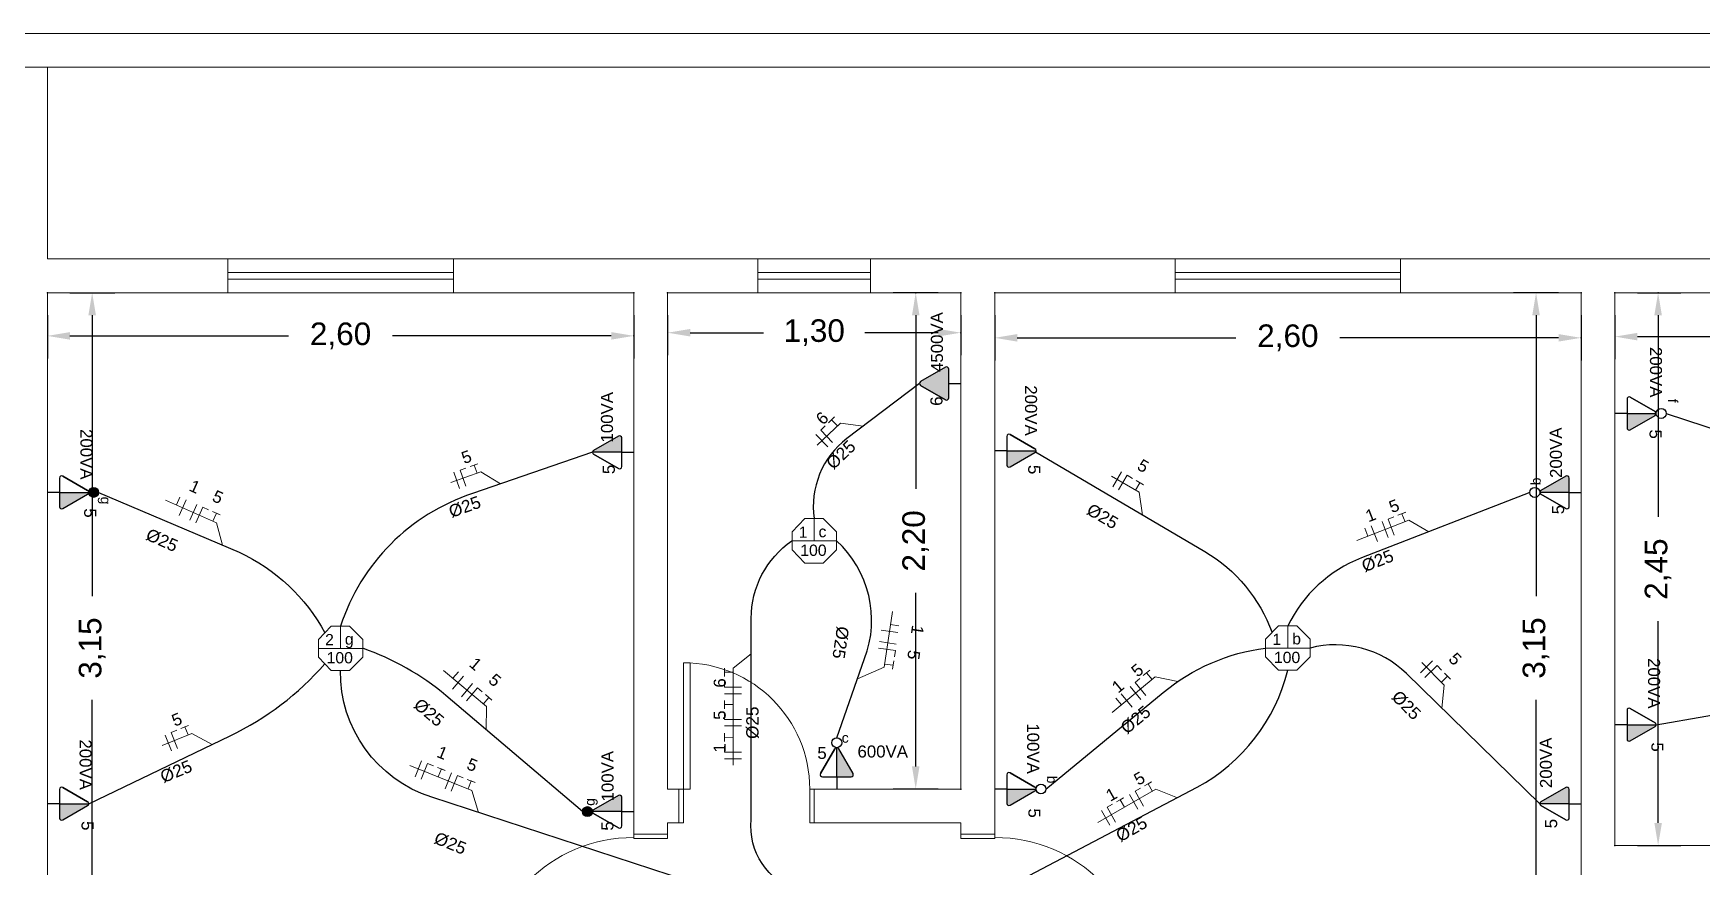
# Model space of a CAD drawing. Header units: millimetres. Extents: x 53 to 176, y -29 to 32.
# Drawn here: x 60.41 to 67.81, y 15.13 to 18.82 of the extents above; entities that cross this region are included whole.
import ezdxf

# ---------------------------------------------------------------- set-up
doc = ezdxf.new("R2010")
doc.units = ezdxf.units.MM
doc.layers.get('0').update_dxf_attribs({"lineweight": 30})
for name, color, linetype in [('1 - Circuitos', 7, 'Continuous'), ('12 - Divisão dos circuitos', 7, 'Continuous'), ('5 - Identificadores', 7, 'Continuous'), ('7 - Eletroduto', 6, 'Continuous'), ('Pontos de iluminação', 5, 'Continuous'), ('Pontos de Tomadas', 240, 'Continuous')]:
    doc.layers.add(name, color=color, linetype=linetype)
for name, color, linetype, lineweight in [('19 - Diametros', 10, 'Continuous', 18), ('2 - Cotas', 242, 'Continuous', 9), ('4 - Edificação', 8, 'Continuous', 20), ('Portas', 251, 'Continuous', 9)]:
    doc.layers.add(name, color=color, linetype=linetype, lineweight=lineweight)
doc.styles.add('Arial0', font='arial.ttf', dxfattribs={"height": 3.14658})
doc.styles.add('SEACAD_Arial', font='arial.ttf')
doc.styles.get("Standard").update_dxf_attribs({"font": 'arial.ttf'})
doc.dimstyles.new('ISO-25', dxfattribs={"dimtxt": 0.1, "dimasz": 0.1, "dimexe": 0.1, "dimexo": 0.1, "dimgap": 0.1, "dimtad": 0, "dimzin": 1, "dimtxsty": 'Standard', "dimcen": 0.1, "dimadec": 0, "dimazin": 0, "dimtfac": 1, "dimtmove": 0, "dimatfit": 3, "dimfxl": 1, "dimarcsym": 0})
pattern_1 = [(0, (0, 0), (0, 6.985), [5.08, -1.905]), (90, (0, 0), (-6.985, 4e-16), [5.08, -1.905])]

# ---------------------------------------------------------------- blocks, each defined once
blk = doc.blocks.new('*D39')
at = {"layer": '12 - Divisão dos circuitos', "color": 0, "transparency": 16777216}
for p in [(60.4708, 17.6744), (63.0708, 17.6744), (63.0708, 17.4833)]:
    blk.add_point(p, dxfattribs=at)
at = {"layer": '2 - Cotas', "color": 0, "lineweight": -2, "transparency": 16777216}
for p, q in [((60.4708, 17.5744), (60.4708, 17.3833)), ((63.0708, 17.5744), (63.0708, 17.3833)), ((60.5708, 17.4833), (61.5403, 17.4833)), ((62.9708, 17.4833), (62.0014, 17.4833))]:
    blk.add_line(p, q, dxfattribs=at)
at = {"layer": '2 - Cotas', "color": 0, "transparency": 16777216}
for points in [[(60.5708, 17.5), (60.5708, 17.4666), (60.4708, 17.4833)], [(62.9708, 17.5), (62.9708, 17.4666), (63.0708, 17.4833)]]:
    blk.add_solid(points, dxfattribs=at)
at = {"layer": '2 - Cotas', "color": 0, "transparency": 16777216, "insert": (61.7708, 17.4833), "char_height": 0.1, "attachment_point": 5}
blk.add_mtext('2,60', dxfattribs=at)
blk = doc.blocks.new('*D40')
at = {"layer": '12 - Divisão dos circuitos', "color": 0, "transparency": 16777216}
for p in [(63.2208, 17.6744), (64.5208, 17.6744), (64.5208, 17.4974)]:
    blk.add_point(p, dxfattribs=at)
at = {"layer": '2 - Cotas', "color": 0, "lineweight": -2, "transparency": 16777216}
for p, q in [((63.2208, 17.5744), (63.2208, 17.3974)), ((64.5208, 17.5744), (64.5208, 17.3974)), ((63.3208, 17.4974), (63.6458, 17.4974)), ((64.4208, 17.4974), (64.0958, 17.4974))]:
    blk.add_line(p, q, dxfattribs=at)
at = {"layer": '2 - Cotas', "color": 0, "transparency": 16777216}
for points in [[(63.3208, 17.514), (63.3208, 17.4807), (63.2208, 17.4974)], [(64.4208, 17.514), (64.4208, 17.4807), (64.5208, 17.4974)]]:
    blk.add_solid(points, dxfattribs=at)
at = {"layer": '2 - Cotas', "color": 0, "transparency": 16777216, "insert": (63.8708, 17.4974), "char_height": 0.1, "attachment_point": 5}
blk.add_mtext('1,30', dxfattribs=at)
blk = doc.blocks.new('*D41')
at = {"layer": '12 - Divisão dos circuitos', "color": 0, "transparency": 16777216}
for p in [(64.6708, 17.6744), (67.2708, 17.6744), (67.2708, 17.4747)]:
    blk.add_point(p, dxfattribs=at)
at = {"layer": '2 - Cotas', "color": 0, "lineweight": -2, "transparency": 16777216}
for p, q in [((64.6708, 17.5744), (64.6708, 17.3747)), ((67.2708, 17.5744), (67.2708, 17.3747)), ((64.7708, 17.4747), (65.7403, 17.4747)), ((67.1708, 17.4747), (66.2014, 17.4747))]:
    blk.add_line(p, q, dxfattribs=at)
at = {"layer": '2 - Cotas', "color": 0, "transparency": 16777216}
for points in [[(64.7708, 17.4913), (64.7708, 17.458), (64.6708, 17.4747)], [(67.1708, 17.4913), (67.1708, 17.458), (67.2708, 17.4747)]]:
    blk.add_solid(points, dxfattribs=at)
at = {"layer": '2 - Cotas', "color": 0, "transparency": 16777216, "insert": (65.9708, 17.4747), "char_height": 0.1, "attachment_point": 5}
blk.add_mtext('2,60', dxfattribs=at)
blk = doc.blocks.new('*D42')
at = {"layer": '12 - Divisão dos circuitos', "color": 0, "transparency": 16777216}
for p in [(67.4208, 17.6744), (70.3208, 17.6744), (70.3208, 17.48)]:
    blk.add_point(p, dxfattribs=at)
at = {"layer": '2 - Cotas', "color": 0, "lineweight": -2, "transparency": 16777216}
for p, q in [((67.4208, 17.5744), (67.4208, 17.38)), ((70.3208, 17.5744), (70.3208, 17.38)), ((67.5208, 17.48), (68.6403, 17.48)), ((70.2208, 17.48), (69.1014, 17.48))]:
    blk.add_line(p, q, dxfattribs=at)
at = {"layer": '2 - Cotas', "color": 0, "transparency": 16777216}
for points in [[(67.5208, 17.4966), (67.5208, 17.4633), (67.4208, 17.48)], [(70.2208, 17.4966), (70.2208, 17.4633), (70.3208, 17.48)]]:
    blk.add_solid(points, dxfattribs=at)
at = {"layer": '2 - Cotas', "color": 0, "transparency": 16777216, "insert": (68.8708, 17.48), "char_height": 0.1, "attachment_point": 5}
blk.add_mtext('2,90', dxfattribs=at)
blk = doc.blocks.new('*D47')
at = {"layer": '12 - Divisão dos circuitos', "color": 0, "transparency": 16777216}
for p in [(60.4708, 17.6744), (60.4708, 14.5244), (60.6695, 14.5244)]:
    blk.add_point(p, dxfattribs=at)
at = {"layer": '2 - Cotas', "color": 0, "lineweight": -2, "transparency": 16777216}
for p, q in [((60.5708, 17.6744), (60.7695, 17.6744)), ((60.6695, 17.5744), (60.6695, 16.3296)), ((60.6695, 14.6244), (60.6695, 15.8692)), ((60.5708, 14.5244), (60.7695, 14.5244))]:
    blk.add_line(p, q, dxfattribs=at)
at = {"layer": '2 - Cotas', "color": 0, "transparency": 16777216}
for points in [[(60.6528, 17.5744), (60.6862, 17.5744), (60.6695, 17.6744)], [(60.6528, 14.6244), (60.6862, 14.6244), (60.6695, 14.5244)]]:
    blk.add_solid(points, dxfattribs=at)
at = {"layer": '2 - Cotas', "color": 0, "transparency": 16777216, "insert": (60.6695, 16.0994), "char_height": 0.1, "attachment_point": 5, "rotation": 90}
blk.add_mtext('3,15', dxfattribs=at)
blk = doc.blocks.new('*D48')
at = {"layer": '12 - Divisão dos circuitos', "color": 0, "transparency": 16777216}
for p in [(64.3208, 17.6744), (64.5208, 17.6744), (64.5208, 15.4744)]:
    blk.add_point(p, dxfattribs=at)
at = {"layer": '2 - Cotas', "color": 0, "lineweight": -2, "transparency": 16777216}
for p, q in [((64.4208, 17.6744), (64.2208, 17.6744)), ((64.3208, 17.5744), (64.3208, 16.8049)), ((64.3208, 15.5744), (64.3208, 16.3438)), ((64.4208, 15.4744), (64.2208, 15.4744))]:
    blk.add_line(p, q, dxfattribs=at)
at = {"layer": '2 - Cotas', "color": 0, "transparency": 16777216}
for points in [[(64.3042, 17.5744), (64.3375, 17.5744), (64.3208, 17.6744)], [(64.3042, 15.5744), (64.3375, 15.5744), (64.3208, 15.4744)]]:
    blk.add_solid(points, dxfattribs=at)
at = {"layer": '2 - Cotas', "color": 0, "transparency": 16777216, "insert": (64.3208, 16.5744), "char_height": 0.1, "attachment_point": 5, "rotation": 90}
blk.add_mtext('2,20', dxfattribs=at)
blk = doc.blocks.new('*D49')
at = {"layer": '12 - Divisão dos circuitos', "color": 0, "transparency": 16777216}
for p in [(67.2708, 17.6744), (67.0711, 14.5244), (67.2708, 14.5244)]:
    blk.add_point(p, dxfattribs=at)
at = {"layer": '2 - Cotas', "color": 0, "lineweight": -2, "transparency": 16777216}
for p, q in [((67.1708, 17.6744), (66.9711, 17.6744)), ((67.0711, 17.5744), (67.0711, 16.3296)), ((67.0711, 14.6244), (67.0711, 15.8692)), ((67.1708, 14.5244), (66.9711, 14.5244))]:
    blk.add_line(p, q, dxfattribs=at)
at = {"layer": '2 - Cotas', "color": 0, "transparency": 16777216}
for points in [[(67.0544, 17.5744), (67.0878, 17.5744), (67.0711, 17.6744)], [(67.0544, 14.6244), (67.0878, 14.6244), (67.0711, 14.5244)]]:
    blk.add_solid(points, dxfattribs=at)
at = {"layer": '2 - Cotas', "color": 0, "transparency": 16777216, "insert": (67.0711, 16.0994), "char_height": 0.1, "attachment_point": 5, "rotation": 90}
blk.add_mtext('3,15', dxfattribs=at)
blk = doc.blocks.new('*D50')
at = {"layer": '12 - Divisão dos circuitos', "color": 0, "transparency": 16777216}
for p in [(67.4208, 17.6744), (67.6123, 17.6744), (67.4208, 15.2244)]:
    blk.add_point(p, dxfattribs=at)
at = {"layer": '2 - Cotas', "color": 0, "lineweight": -2, "transparency": 16777216}
for p, q in [((67.5208, 17.6744), (67.7123, 17.6744)), ((67.6123, 17.5744), (67.6123, 16.6805)), ((67.6123, 15.3244), (67.6123, 16.2183)), ((67.5208, 15.2244), (67.7123, 15.2244))]:
    blk.add_line(p, q, dxfattribs=at)
at = {"layer": '2 - Cotas', "color": 0, "transparency": 16777216}
for points in [[(67.5956, 17.5744), (67.629, 17.5744), (67.6123, 17.6744)], [(67.5956, 15.3244), (67.629, 15.3244), (67.6123, 15.2244)]]:
    blk.add_solid(points, dxfattribs=at)
at = {"layer": '2 - Cotas', "color": 0, "transparency": 16777216, "insert": (67.6123, 16.4494), "char_height": 0.1, "attachment_point": 5, "rotation": 90}
blk.add_mtext('2,45', dxfattribs=at)
blk = doc.blocks.new('ponto de luz')
at = {"color": 5, "linetype": 'Continuous', "lineweight": 15, "true_color": 0x000005}
blk.add_lwpolyline([(63.6396, -13.7603), (63.5583, -13.7603), (63.5009, -13.8188), (63.5009, -13.8984), (63.5583, -13.9569), (63.6396, -13.9569), (63.698, -13.8984), (63.698, -13.8188)], close=True, dxfattribs=at)
for points in [[(63.5995, -13.8589), (63.5995, -13.7603), (63.5995, -13.7603)], [(63.698, -13.8589), (63.5009, -13.8589), (63.5009, -13.8589)]]:
    blk.add_lwpolyline(points, dxfattribs=at)
at = {"layer": '1 - Circuitos'}
blk.add_attdef('N', (63.5309, -13.8452), '', height=0.05, dxfattribs=at)
at = {"layer": '5 - Identificadores', "flags": 4}
for tag, p in [('R', (63.6187, -13.8426)), ('S', (63.5376, -13.9254))]:
    blk.add_attdef(tag, p, '', height=0.05, dxfattribs=at)

msp = doc.modelspace()

# ---------------------------------------------------------------- hatches: boundary and pattern name
at = {"layer": 'Pontos de Tomadas'}
h = msp.add_hatch(color=256, dxfattribs=at)
h.dxf.hatch_style = 1
h.paths.add_polyline_path([(64.4669, 17.3357, 0.577243), (64.4523, 17.3441), (64.3421, 17.2805, 0.577564), (64.3421, 17.2637), (64.4523, 17.2001, 0.577243), (64.4669, 17.2085)])
h = msp.add_hatch(dxfattribs=at)
h.set_pattern_fill('ANGLE', color=256)
h.set_pattern_definition(pattern_1)
h.paths.add_polyline_path([(67.6041, 17.1394, 1), (67.6481, 17.1394, 1)])
h = msp.add_hatch(color=256, dxfattribs=at)
h.dxf.hatch_style = 1
h.paths.add_polyline_path([(67.5992, 17.1309, 0.268035), (67.6041, 17.1394), (67.4745, 17.1394), (67.4745, 17.0758, 0.577243), (67.4891, 17.0674)])
h = msp.add_hatch(color=256, dxfattribs=at)
h.dxf.hatch_style = 1
h.paths.add_polyline_path([(62.8924, 16.9757, 0.268035), (62.8875, 16.9672), (63.0172, 16.9672), (63.0172, 17.0308, 0.577243), (63.0026, 17.0392)])
h = msp.add_hatch(color=256, dxfattribs=at)
h.dxf.hatch_style = 1
h.paths.add_polyline_path([(64.8492, 16.9659, 0.268035), (64.8541, 16.9744), (64.7245, 16.9744), (64.7245, 16.9108, 0.577243), (64.7391, 16.9024)])
h = msp.add_hatch(color=256, dxfattribs=at)
h.dxf.hatch_style = 1
h.paths.add_polyline_path([(60.6981, 16.7894, 1), (60.6541, 16.7894, 1)])
h = msp.add_hatch(dxfattribs=at)
h.set_pattern_fill('ANGLE', color=256)
h.set_pattern_definition(pattern_1)
h.paths.add_polyline_path([(67.0875, 16.7893, 1), (67.0435, 16.7893, 1)])
h = msp.add_hatch(color=256, dxfattribs=at)
h.dxf.hatch_style = 1
h.paths.add_polyline_path([(67.0924, 16.7978, 0.268035), (67.0875, 16.7894), (67.2172, 16.7894), (67.2172, 16.8529, 0.577243), (67.2026, 16.8614)])
h = msp.add_hatch(color=256, dxfattribs=at)
h.dxf.hatch_style = 1
h.paths.add_polyline_path([(60.6492, 16.7809, 0.268035), (60.6541, 16.7894), (60.5245, 16.7894), (60.5245, 16.7258, 0.577243), (60.5391, 16.7174)])
h = msp.add_hatch(color=256, dxfattribs=at)
h.dxf.hatch_style = 1
h.paths.add_polyline_path([(67.5992, 15.7509, 0.268035), (67.6041, 15.7594), (67.4745, 15.7594), (67.4745, 15.6958, 0.577243), (67.4891, 15.6874)])
h = msp.add_hatch(color=256, dxfattribs=at)
h.dxf.hatch_style = 1
h.paths.add_polyline_path([(63.9793, 15.6528, 0.268035), (63.9708, 15.6577), (63.9708, 15.528), (64.0344, 15.528, 0.577243), (64.0428, 15.5426)])
h = msp.add_hatch(color=256, dxfattribs=at)
h.dxf.hatch_style = 1
h.paths.add_polyline_path([(64.8492, 15.4659, 0.268035), (64.8541, 15.4744), (64.7245, 15.4744), (64.7245, 15.4108, 0.577243), (64.7391, 15.4024)])
h = msp.add_hatch(dxfattribs=at)
h.set_pattern_fill('ANGLE', color=256)
h.set_pattern_definition(pattern_1)
h.paths.add_polyline_path([(64.8541, 15.4744, 1), (64.8981, 15.4744, 1)])
h = msp.add_hatch(color=256, dxfattribs=at)
h.dxf.hatch_style = 1
h.paths.add_polyline_path([(67.0924, 15.4178, 0.268035), (67.0875, 15.4094), (67.2172, 15.4094), (67.2172, 15.4729, 0.577243), (67.2026, 15.4814)])
h = msp.add_hatch(color=256, dxfattribs=at)
h.dxf.hatch_style = 1
h.paths.add_polyline_path([(60.6492, 15.4009, 0.268035), (60.6541, 15.4094), (60.5245, 15.4094), (60.5245, 15.3458, 0.577243), (60.5391, 15.3374)])
h = msp.add_hatch(color=256, dxfattribs=at)
h.dxf.hatch_style = 1
h.paths.add_polyline_path([(62.8875, 15.3744, 1), (62.8435, 15.3744, 1)])
h = msp.add_hatch(color=256, dxfattribs=at)
h.dxf.hatch_style = 1
h.paths.add_polyline_path([(62.8924, 15.3828, 0.268035), (62.8875, 15.3744), (63.0172, 15.3744), (63.0172, 15.4379, 0.577243), (63.0026, 15.4464)])

# ---------------------------------------------------------------- linework, layer by layer
at = {"layer": '1 - Circuitos', "color": 5, "linetype": 'Continuous', "lineweight": 15, "true_color": 0x000005}
for points in [[(64.0882, 17.0831), (63.9869, 17.0963), (63.8843, 16.9989)], [(62.48, 16.8272), (62.3927, 16.8804), (62.2594, 16.833)], [(65.3268, 16.6892), (65.3111, 16.7902), (65.1889, 16.8615)], [(61.2473, 16.5558), (61.2209, 16.6545), (60.9942, 16.7557)], [(66.596, 16.6152), (66.5072, 16.6658), (66.276, 16.5756)], [(64.0629, 15.9631), (64.1815, 16.0152), (64.2176, 16.2608)], [(62.4157, 15.7375), (62.4175, 15.8397), (62.2276, 15.9995)], [(66.6528, 15.8334), (66.6643, 15.9349), (66.5651, 16.0359)], [(65.4829, 15.9514), (65.3827, 15.9715), (65.1915, 15.8132)], [(61.2011, 15.6721), (61.1114, 15.7211), (60.9805, 15.6675)], [(62.3827, 15.3703), (62.3527, 15.4679), (62.0784, 15.5786)], [(65.4809, 15.4361), (65.3856, 15.4731), (65.1288, 15.3264)]]:
    msp.add_lwpolyline(points, dxfattribs=at)
at = {"layer": '1 - Circuitos', "color": 7, "linetype": 'Continuous', "lineweight": 15, "true_color": 0x000007}
for points in [[(63.9337, 17.0985), (63.9606, 17.124), (63.9476, 17.1116), (63.9739, 17.0839)], [(63.9307, 16.9913), (63.8786, 17.0461), (63.8786, 17.0461)], [(63.9196, 17.0851), (63.8995, 17.066), (63.9516, 17.0112)], [(62.2987, 16.8073), (62.2734, 16.8785), (62.2734, 16.8785)], [(62.3267, 16.8975), (62.3006, 16.8882), (62.3259, 16.8169)], [(62.345, 16.904), (62.38, 16.9164), (62.363, 16.9104), (62.3758, 16.8744)], [(65.1946, 16.8148), (65.2327, 16.8801), (65.2327, 16.8801)], [(65.2815, 16.8517), (65.2576, 16.8656), (65.2195, 16.8003)], [(65.2983, 16.8419), (65.3304, 16.8232), (65.3148, 16.8322), (65.2956, 16.7993)], [(61.0434, 16.7342), (61.0588, 16.7687), (61.0588, 16.7687)], [(61.0556, 16.6873), (61.0864, 16.7564), (61.0864, 16.7564)], [(61.1024, 16.6664), (61.1332, 16.7355), (61.1332, 16.7355)], [(61.1848, 16.7124), (61.1595, 16.7237), (61.1287, 16.6547)], [(61.2026, 16.7045), (61.2364, 16.6894), (61.22, 16.6967), (61.2044, 16.6619)], [(66.4155, 16.5898), (66.3881, 16.6603), (66.3881, 16.6603)], [(66.4407, 16.6808), (66.4149, 16.6708), (66.4424, 16.6003)], [(66.4589, 16.6879), (66.4934, 16.7013), (66.4766, 16.6948), (66.4905, 16.6592)], [(66.3259, 16.5955), (66.3121, 16.6307), (66.3121, 16.6307)], [(66.3678, 16.5712), (66.3403, 16.6417), (66.3403, 16.6417)], [(64.2091, 16.2032), (64.2465, 16.1977), (64.2465, 16.1977)], [(64.1598, 16.1281), (64.2347, 16.1171), (64.2347, 16.1171)], [(64.1673, 16.1788), (64.2421, 16.1678), (64.2421, 16.1678)], [(64.2264, 16.0612), (64.2305, 16.0886), (64.1557, 16.0996)], [(62.2689, 15.9652), (62.2932, 15.9942), (62.2932, 15.9942)], [(63.4735, 15.9729), (63.4735, 16.01), (63.4735, 15.992), (63.5117, 15.992)], [(64.2236, 16.042), (64.2182, 16.0053), (64.2208, 16.0231), (64.183, 16.0286)], [(65.3298, 15.9773), (65.3584, 16.0009), (65.3446, 15.9895), (65.3689, 15.9601)], [(66.5584, 15.9894), (66.6123, 16.0423), (66.6123, 16.0423)], [(66.6519, 16.002), (66.6325, 16.0218), (66.5786, 15.9688)], [(66.6656, 15.9881), (66.6915, 15.9617), (66.6789, 15.9745), (66.6517, 15.9477)], [(62.2677, 15.9168), (62.3164, 15.9747), (62.3164, 15.9747)], [(62.3069, 15.8838), (62.3556, 15.9417), (62.3556, 15.9417)], [(62.3988, 15.9053), (62.3776, 15.9231), (62.3289, 15.8653)], [(63.4734, 15.9535), (63.4734, 15.9258), (63.549, 15.9257)], [(65.3195, 15.8706), (65.2713, 15.9288), (65.2713, 15.9288)], [(65.3149, 15.9649), (65.2935, 15.9472), (65.3417, 15.889)], [(62.4137, 15.8928), (62.4421, 15.8689), (62.4283, 15.8805), (62.4037, 15.8513)], [(63.4733, 15.8301), (63.4733, 15.8672), (63.4733, 15.8492), (63.5115, 15.8491)], [(63.549, 15.8968), (63.4734, 15.8969), (63.4734, 15.8969)], [(65.2327, 15.8478), (65.2086, 15.8769), (65.2086, 15.8769)], [(65.2801, 15.8379), (65.2318, 15.8962), (65.2318, 15.8962)], [(61.0627, 15.7424), (61.097, 15.7564), (61.0804, 15.7496), (61.0948, 15.7143)], [(63.4732, 15.8107), (63.4732, 15.783), (63.5488, 15.7828)], [(61.021, 15.6436), (60.9924, 15.7136), (60.9924, 15.7136)], [(61.0447, 15.735), (61.019, 15.7245), (61.0477, 15.6546)], [(63.5488, 15.754), (63.4731, 15.7541), (63.4731, 15.7541)], [(63.4733, 15.6845), (63.4733, 15.7216), (63.4733, 15.7036), (63.5115, 15.7035)], [(63.5487, 15.6084), (63.4731, 15.6085), (63.4731, 15.6085)], [(63.4732, 15.665), (63.4732, 15.6373), (63.5488, 15.6372)], [(62.1014, 15.5289), (62.1297, 15.599), (62.1297, 15.599)], [(62.1821, 15.5779), (62.1564, 15.5883), (62.1282, 15.5181)], [(62.2002, 15.5706), (62.2346, 15.5568), (62.2179, 15.5635), (62.2036, 15.5281)], [(62.2339, 15.4755), (62.2622, 15.5456), (62.2622, 15.5456)], [(62.3146, 15.5245), (62.2889, 15.5348), (62.2606, 15.4647)], [(62.3326, 15.5172), (62.367, 15.5033), (62.3503, 15.5101), (62.3361, 15.4747)], [(65.3176, 15.4782), (65.2936, 15.4645), (65.3311, 15.3988)], [(65.3345, 15.4879), (65.3667, 15.5063), (65.3511, 15.4973), (65.37, 15.4642)], [(65.1936, 15.4074), (65.1695, 15.3937), (65.207, 15.328)], [(65.2105, 15.417), (65.2427, 15.4354), (65.2271, 15.4265), (65.246, 15.3934)], [(65.306, 15.3845), (65.2685, 15.4502), (65.2685, 15.4502)], [(65.182, 15.3137), (65.1445, 15.3794), (65.1445, 15.3794)]]:
    msp.add_lwpolyline(points, dxfattribs=at)
at = {"layer": '1 - Circuitos', "color": 5, "linetype": 'Continuous', "lineweight": 15}
msp.add_lwpolyline([(63.5912, 16.0742), (63.5117, 16.0099), (63.5114, 15.58)], dxfattribs=at)
at = {"layer": '4 - Edificação'}
for p, q in [((55.6708, 18.6744), (60.4708, 18.6744)), ((80.4208, 18.6744), (60.4708, 18.6744)), ((60.4708, 17.8244), (60.4708, 18.6744)), ((60.4708, 17.8244), (80.4208, 17.8244)), ((60.4708, 14.5244), (60.4708, 17.6744)), ((60.4708, 17.6744), (63.0708, 17.6744)), ((63.0708, 17.6744), (63.0708, 15.2744)), ((63.2208, 15.4744), (63.2208, 17.6744)), ((63.2208, 17.6744), (64.5208, 17.6744)), ((64.5208, 17.6744), (64.5208, 15.4744)), ((64.6708, 15.3244), (64.6708, 17.6744)), ((64.6708, 17.6744), (67.2708, 17.6744)), ((67.2708, 17.6744), (67.2708, 14.5244)), ((67.4208, 15.2244), (67.4208, 17.6744)), ((67.4208, 17.6744), (70.3208, 17.6744)), ((63.2708, 15.4744), (63.2208, 15.4744)), ((63.2708, 15.3244), (63.2708, 15.4744)), ((63.2708, 15.3244), (63.2708, 15.4744)), ((64.5208, 15.4744), (63.8708, 15.4744)), ((63.8708, 15.4744), (63.8708, 15.3244)), ((63.8708, 15.4744), (63.8708, 15.3244)), ((63.2208, 15.2744), (63.2208, 15.3244)), ((63.2208, 15.3244), (63.2708, 15.3244)), ((63.8708, 15.3244), (64.5208, 15.3244)), ((64.5208, 15.2744), (64.5208, 15.3244)), ((64.6708, 15.3244), (64.6708, 15.2744)), ((63.0708, 15.2744), (63.2208, 15.2744)), ((64.6708, 15.2744), (64.5208, 15.2744)), ((67.4208, 15.2244), (70.3208, 15.2244))]:
    msp.add_line(p, q, dxfattribs=at)
msp.add_lwpolyline([(53.5708, 10.8244), (80.5708, 10.8244), (80.5708, 18.8244), (53.5708, 18.8244)], close=True, dxfattribs=at)
at = {"layer": '7 - Eletroduto'}
for points in [[(64.3373, 17.2715), (64.0161, 17.0285, 0.273577), (63.8708, 16.673, 0.335649)], [(67.6481, 17.1394), (68.3292, 16.9156, -0.235692), (68.7724, 16.491, -1.806314)], [(62.8875, 16.9672), (62.355, 16.7842, 0.238054), (61.7707, 16.1965, 0.828936)], [(64.8523, 16.9687), (65.6025, 16.5269, -0.173566), (65.9009, 16.1687, 0.698711)], [(60.6981, 16.7894), (61.3208, 16.5246, -0.160479), (61.7008, 16.1673, -2.085191)], [(67.0435, 16.7893), (66.2968, 16.4987, 0.189289), (65.9708, 16.198, 1.59611)], [(63.801, 15.0252, -0.36034), (63.5912, 15.3386), (63.5912, 16.2309, -0.247433), (63.7722, 16.5744, 0.527139)], [(63.9708, 15.7017), (64.0944, 16.0527, 0.308281), (63.9694, 16.5747, -6.871044)], [(67.6041, 15.7594), (68.2644, 15.8743, 0.32244), (68.8297, 16.3528, -14.429433)], [(62.8435, 15.3744), (62.2369, 15.8892, 0.093711), (61.8693, 16.0982, -6.005537)], [(64.8981, 15.4744), (65.4176, 15.9024, -0.141118), (65.8722, 16.0994, -2.980855)], [(67.0875, 15.4094), (66.4962, 15.986, 0.262409), (66.0694, 16.0994, -3.672156)], [(60.6541, 15.4094), (61.2814, 15.7107, 0.101204), (61.7008, 16.0291, 22.156645)], [(63.7724, 14.9561, -0.070738), (63.5568, 14.986), (62.1749, 15.4383, -0.329895), (61.7702, 15.9999, -312.173872)], [(63.9695, 14.9561, 0.214701), (64.4803, 14.9101), (65.5693, 15.4826, 0.210676), (65.9703, 16.0014, -0.782558)]]:
    msp.add_lwpolyline(points, format="xyb", dxfattribs=at)
at = {"layer": 'Pontos de Tomadas'}
for p, q in [((64.4523, 17.3441), (64.3421, 17.2805)), ((64.4669, 17.2085), (64.4669, 17.3357)), ((64.4523, 17.2001), (64.3421, 17.2637)), ((64.3421, 17.2637), (64.4523, 17.2001)), ((64.3421, 17.2637), (64.4523, 17.2001)), ((64.4669, 17.2721), (64.5206, 17.2721)), ((67.4745, 17.2029), (67.4745, 17.0758)), ((67.4891, 17.2114), (67.5992, 17.1478)), ((67.5992, 17.1478), (67.4891, 17.2114)), ((67.5992, 17.1478), (67.4891, 17.2114)), ((67.4745, 17.1394), (67.4208, 17.1394)), ((67.4745, 17.1394), (67.6041, 17.1394)), ((67.4891, 17.0674), (67.5992, 17.1309)), ((63.0026, 17.0392), (62.8924, 16.9757)), ((63.0172, 16.9037), (63.0172, 17.0308)), ((64.7245, 17.0379), (64.7245, 16.9108)), ((64.7391, 17.0464), (64.8492, 16.9828)), ((64.8492, 16.9828), (64.7391, 17.0464)), ((64.8492, 16.9828), (64.7391, 17.0464)), ((63.0172, 16.9672), (62.8875, 16.9672)), ((63.0026, 16.8952), (62.8924, 16.9588)), ((62.8924, 16.9588), (63.0026, 16.8952)), ((62.8924, 16.9588), (63.0026, 16.8952)), ((63.0172, 16.9672), (63.0708, 16.9672)), ((64.7245, 16.9744), (64.6708, 16.9744)), ((64.7245, 16.9744), (64.8541, 16.9744)), ((64.7391, 16.9024), (64.8492, 16.9659)), ((60.5245, 16.8529), (60.5245, 16.7258)), ((60.5391, 16.8614), (60.6492, 16.7978)), ((60.6492, 16.7978), (60.5391, 16.8614)), ((60.6492, 16.7978), (60.5391, 16.8614)), ((67.2026, 16.8614), (67.0924, 16.7978)), ((67.2172, 16.7258), (67.2172, 16.8529)), ((60.5245, 16.7894), (60.4708, 16.7894)), ((60.5245, 16.7894), (60.6541, 16.7894)), ((60.5391, 16.7174), (60.6492, 16.7809)), ((67.2172, 16.7894), (67.0875, 16.7894)), ((67.2026, 16.7174), (67.0924, 16.7809)), ((67.0924, 16.7809), (67.2026, 16.7174)), ((67.0924, 16.7809), (67.2026, 16.7174)), ((67.2172, 16.7894), (67.2708, 16.7894)), ((67.4891, 15.8314), (67.5992, 15.7678)), ((67.5992, 15.7678), (67.4891, 15.8314)), ((67.5992, 15.7678), (67.4891, 15.8314)), ((67.4745, 15.7594), (67.4208, 15.7594)), ((67.4745, 15.8229), (67.4745, 15.6958)), ((67.4745, 15.7594), (67.6041, 15.7594)), ((67.4891, 15.6874), (67.5992, 15.7509)), ((63.8988, 15.5426), (63.9624, 15.6528)), ((63.9624, 15.6528), (63.8988, 15.5426)), ((63.9624, 15.6528), (63.8988, 15.5426)), ((63.9708, 15.528), (63.9708, 15.6577)), ((64.0428, 15.5426), (63.9793, 15.6528)), ((64.7245, 15.5379), (64.7245, 15.4108)), ((64.7391, 15.5464), (64.8492, 15.4828)), ((64.8492, 15.4828), (64.7391, 15.5464)), ((64.8492, 15.4828), (64.7391, 15.5464)), ((60.5245, 15.4729), (60.5245, 15.3458)), ((60.5391, 15.4814), (60.6492, 15.4178)), ((60.6492, 15.4178), (60.5391, 15.4814)), ((60.6492, 15.4178), (60.5391, 15.4814)), ((63.9073, 15.528), (64.0344, 15.528)), ((63.9708, 15.528), (63.9708, 15.4744)), ((64.7245, 15.4744), (64.6708, 15.4744)), ((64.7245, 15.4744), (64.8541, 15.4744)), ((64.7391, 15.4024), (64.8492, 15.4659)), ((67.2026, 15.4814), (67.0924, 15.4178)), ((67.2172, 15.3458), (67.2172, 15.4729)), ((60.5245, 15.4094), (60.4708, 15.4094)), ((60.5245, 15.4094), (60.6541, 15.4094)), ((60.5391, 15.3374), (60.6492, 15.4009)), ((63.0026, 15.4464), (62.8924, 15.3828)), ((63.0172, 15.3108), (63.0172, 15.4379)), ((67.2172, 15.4094), (67.0875, 15.4094)), ((67.2026, 15.3374), (67.0924, 15.4009)), ((67.0924, 15.4009), (67.2026, 15.3374)), ((67.0924, 15.4009), (67.2026, 15.3374)), ((67.2172, 15.4094), (67.2708, 15.4094)), ((63.0172, 15.3744), (62.8875, 15.3744)), ((63.0026, 15.3024), (62.8924, 15.3659)), ((62.8924, 15.3659), (63.0026, 15.3024)), ((62.8924, 15.3659), (63.0026, 15.3024)), ((63.0172, 15.3744), (63.0708, 15.3744))]:
    msp.add_line(p, q, dxfattribs=at)
for centre in [(67.6261, 17.1394), (60.6761, 16.7894), (67.0655, 16.7893), (63.9708, 15.6797), (64.8761, 15.4744), (62.8655, 15.3744)]:
    msp.add_circle(centre, 0.022, dxfattribs=at)
for centre, start, end in [((64.4572, 17.3357), 0, 119.98164), ((64.347, 17.2721), 119.98164, 240.01836), ((64.4572, 17.2085), 240.01836, 0), ((67.4842, 17.2029), 60.01836, 180), ((67.5944, 17.1394), 299.98164, 60.01836), ((63.0075, 17.0308), 0, 119.98164), ((64.7342, 17.0379), 60.01836, 180), ((67.4842, 17.0758), 180, 299.98164), ((62.8973, 16.9672), 119.98164, 240.01836), ((64.8444, 16.9744), 299.98164, 60.01836), ((63.0075, 16.9037), 240.01836, 0), ((64.7342, 16.9108), 180, 299.98164), ((60.5342, 16.8529), 60.01836, 180), ((60.6444, 16.7894), 299.98164, 60.01836), ((67.0973, 16.7894), 119.98164, 240.01836), ((67.2075, 16.8529), 0, 119.98164), ((60.5342, 16.7258), 180, 299.98164), ((67.2075, 16.7258), 240.01836, 0), ((67.4842, 15.8229), 60.01836, 180), ((67.5944, 15.7594), 299.98164, 60.01836), ((67.4842, 15.6958), 180, 299.98164), ((63.9708, 15.6479), 29.98164, 150.01836), ((63.9073, 15.5378), 150.01836, 270), ((64.0344, 15.5378), 270, 29.98164), ((64.7342, 15.5379), 60.01836, 180), ((60.5342, 15.4729), 60.01836, 180), ((64.8444, 15.4744), 299.98164, 60.01836), ((67.2075, 15.4729), 0, 119.98164), ((60.6444, 15.4094), 299.98164, 60.01836), ((63.0075, 15.4379), 0, 119.98164), ((64.7342, 15.4108), 180, 299.98164), ((67.0973, 15.4094), 119.98164, 240.01836), ((60.5342, 15.3458), 180, 299.98164), ((62.8973, 15.3744), 119.98164, 240.01836), ((63.0075, 15.3108), 240.01836, 0), ((67.2075, 15.3458), 240.01836, 0)]:
    msp.add_arc(centre, 0.00975, start, end, dxfattribs=at)
at = {"layer": 'Portas'}
for p, q in [((61.2708, 17.7644), (62.2708, 17.7644)), ((63.6208, 17.7644), (64.1208, 17.7644)), ((65.4708, 17.7644), (66.4708, 17.7644)), ((61.2708, 17.7344), (62.2708, 17.7344)), ((63.6208, 17.7344), (64.1208, 17.7344)), ((65.4708, 17.7344), (66.4708, 17.7344))]:
    msp.add_line(p, q, dxfattribs=at)
for points in [[(61.2708, 17.6744), (62.2708, 17.6744), (62.2708, 17.8244), (61.2708, 17.8244)], [(63.6208, 17.6744), (64.1208, 17.6744), (64.1208, 17.8244), (63.6208, 17.8244)], [(65.4708, 17.6744), (66.4708, 17.6744), (66.4708, 17.8244), (65.4708, 17.8244)], [(63.2908, 15.4744), (63.3208, 15.4744), (63.3208, 16.0344), (63.2908, 16.0344)], [(63.2708, 15.4744), (63.2708, 15.3244), (63.2908, 15.3244), (63.2908, 15.4744)], [(63.8508, 15.4744), (63.8508, 15.3244), (63.8708, 15.3244), (63.8708, 15.4744)], [(63.0708, 15.2544), (63.2208, 15.2544), (63.2208, 15.2744), (63.0708, 15.2744)], [(64.6708, 15.2544), (64.5208, 15.2544), (64.5208, 15.2744), (64.6708, 15.2744)]]:
    msp.add_lwpolyline(points, close=True, dxfattribs=at)
for centre, radius, start, end in [((63.2908, 15.4744), 0.56, 0, 90), ((63.0708, 14.5944), 0.665, 90, 180), ((64.6708, 14.5944), 0.665, 360, 90)]:
    msp.add_arc(centre, radius, start, end, dxfattribs=at)

# ---------------------------------------------------------------- block references
at = {"layer": 'Pontos de iluminação', "color": 2}
ref = msp.add_blockref('ponto de luz', (0.2714, 30.4333), dxfattribs=at)
ref.add_attrib('S', '100', (63.809, 16.5079), dxfattribs={"layer": '5 - Identificadores', "height": 0.05})
ref.add_attrib('R', 'c', (63.89, 16.5906), dxfattribs={"layer": '5 - Identificadores', "height": 0.05})
ref.add_attrib('N', '1', (63.8023, 16.5881), dxfattribs={"layer": '1 - Circuitos', "height": 0.05})
ref = msp.add_blockref('ponto de luz', (-1.8287, 29.9568), dxfattribs=at)
ref.add_attrib('S', '100', (61.7089, 16.0315), dxfattribs={"layer": '5 - Identificadores', "height": 0.05})
ref.add_attrib('R', 'g', (61.7899, 16.1142), dxfattribs={"layer": '5 - Identificadores', "height": 0.05})
ref.add_attrib('N', '2', (61.7022, 16.1116), dxfattribs={"layer": '1 - Circuitos', "height": 0.05})
ref = msp.add_blockref('ponto de luz', (2.3714, 29.9583), dxfattribs=at)
ref.add_attrib('S', '100', (65.909, 16.0329), dxfattribs={"layer": '5 - Identificadores', "height": 0.05})
ref.add_attrib('R', 'b', (65.99, 16.1156), dxfattribs={"layer": '5 - Identificadores', "height": 0.05})
ref.add_attrib('N', '1', (65.9023, 16.1131), dxfattribs={"layer": '1 - Circuitos', "height": 0.05})

# ---------------------------------------------------------------- texts
at = {"layer": '19 - Diametros', "color": 1, "true_color": 0x000001, "style": 'Arial0'}
for rotation, p in [(43.52487, (63.9553, 16.8875)), (19.55282, (62.2625, 16.6763)), (329.76157, (65.0735, 16.6965)), (335.93958, (60.9026, 16.5825)), (21.28709, (66.3112, 16.435)), (261.62733, (63.972, 16.1986)), (314.47425, (66.4268, 15.8788)), (319.92262, (62.0905, 15.8396)), (89.91201, (63.6237, 15.6964)), (39.62015, (65.257, 15.7152)), (22.27162, (60.9853, 15.5004)), (29.73258, (65.2283, 15.2377)), (338.03428, (62.1807, 15.2361))]:
    msp.add_text('Ø25', height=0.05451, rotation=rotation, dxfattribs=at).set_placement(p)
at = {"layer": '5 - Identificadores', "color": 7, "style": 'Arial0'}
for s, height, rotation, p in [('4500VA', 0.05338, 90.24637, (64.442, 17.3233)), ('200VA', 0.05338, 270, (67.5761, 17.4343)), ('100VA', 0.05338, 90.24637, (62.979, 17.0107)), ('200VA', 0.05338, 270, (64.8053, 17.2643)), ('6', 0.0534, 90.24637, (64.4393, 17.1733)), ('6', 0.0534, 43.48637, (63.9091, 17.0849)), ('200VA', 0.05338, 270, (60.6174, 17.0704)), ('200VA', 0.05338, 90.24637, (67.1863, 16.8536)), ('5', 0.0534, 270, (67.5742, 17.0684)), ('5', 0.0534, 19.51432, (62.3183, 16.9147)), ('5', 0.0534, 90.24637, (62.9869, 16.8706)), ('5', 0.0534, 270, (64.8194, 16.9113)), ('5', 0.0534, 329.72307, (65.2979, 16.8944)), ('5', 0.0534, 90.24637, (67.1955, 16.6927)), ('5', 0.0534, 270, (60.634, 16.7189)), ('5', 0.0534, 314.43575, (66.6793, 16.0474)), ('200VA', 0.05338, 270, (67.5677, 16.055)), ('6', 0.0534, 89.87352, (63.4785, 15.9239)), ('5', 0.0534, 22.23312, (61.0357, 15.7503)), ('5', 0.0534, 89.87352, (63.4783, 15.7811)), ('100VA', 0.05338, 270, (64.8148, 15.7658)), ('200VA', 0.05338, 270, (60.6137, 15.6943)), ('200VA', 0.05338, 90.24637, (67.1419, 15.4787)), ('1', 0.0534, 337.99579, (62.193, 15.6181)), ('5', 0.0534, 337.99579, (62.3255, 15.5647)), ('100VA', 0.05338, 90.24637, (62.9816, 15.4194)), ('1', 0.0534, 89.87352, (63.4783, 15.6355)), ('5', 0.0534, 270, (67.5824, 15.6812)), ('5', 0.0534, 29.69409, (65.3074, 15.4882)), ('1', 0.0534, 29.69409, (65.1834, 15.4173)), ('5', 0.0534, 270, (64.8202, 15.3884)), ('5', 0.0534, 270, (60.6222, 15.3323)), ('5', 0.0534, 90.24637, (62.9805, 15.2899)), ('5', 0.0534, 90.24637, (67.1648, 15.3006))]:
    msp.add_text(s, height=height, rotation=rotation, dxfattribs=at).set_placement(p)
at = {"layer": '5 - Identificadores', "style": 'SEACAD_Arial'}
for s, rotation, p in [('f', 270, (67.6559, 17.2038)), ('b', 89.13081, (67.0915, 16.8209)), ('g', 269.13081, (60.7077, 16.7707)), ('b', 270, (64.9027, 15.5334)), ('g', 89.13081, (62.8971, 15.3997))]:
    msp.add_text(s, height=0.044, rotation=rotation, dxfattribs=at).set_placement(p)
at = {"layer": '5 - Identificadores', "color": 7, "true_color": 0x000007, "style": 'Arial0'}
for s, rotation, p in [('1', 335.93958, (61.0951, 16.7989)), ('5', 335.93958, (61.1971, 16.7533)), ('5', 21.28709, (66.432, 16.6968)), ('1', 21.28709, (66.3279, 16.6563)), ('1', 261.62733, (64.3052, 16.2037)), ('1', 319.92262, (62.3367, 16.022)), ('5', 261.62733, (64.2889, 16.0933)), ('5', 319.92262, (62.4222, 15.9501)), ('5', 39.62015, (65.3042, 15.9676)), ('1', 39.62015, (65.2181, 15.8964))]:
    msp.add_text(s, height=0.0534, rotation=rotation, dxfattribs=at).set_placement(p)
at = {"layer": '5 - Identificadores', "style": 'SEACAD_Arial'}
msp.add_text('c', height=0.044, dxfattribs=at).set_placement((63.9928, 15.6797))
at = {"layer": '5 - Identificadores', "color": 7, "style": 'Arial0'}
for s, height, p in [('5', 0.0534, (63.8846, 15.6078)), ('600VA', 0.05338, (64.0626, 15.6141))]:
    msp.add_text(s, height=height, dxfattribs=at).set_placement(p)

# ---------------------------------------------------------------- dimensions: what is measured, and where the dimension line sits
at = {"layer": '2 - Cotas'}
for base, p1, p2, picture, middle in [((63.0708, 17.4833), (60.4708, 17.6744), (63.0708, 17.6744), '*D39', (61.7708, 17.4833)), ((64.5208, 17.4974), (63.2208, 17.6744), (64.5208, 17.6744), '*D40', (63.8708, 17.4974)), ((67.2708, 17.4747), (64.6708, 17.6744), (67.2708, 17.6744), '*D41', (65.9708, 17.4747)), ((70.3208, 17.48), (67.4208, 17.6744), (70.3208, 17.6744), '*D42', (68.8708, 17.48))]:
    dim = msp.add_linear_dim(base=base, p1=p1, p2=p2, dimstyle='ISO-25', dxfattribs=at)
    dim.commit()
    dim.dimension.update_dxf_attribs({"geometry": picture, "text_midpoint": middle})
for base, p1, p2, picture, middle in [((60.6695, 14.5244), (60.4708, 17.6744), (60.4708, 14.5244), '*D47', (60.6695, 16.0994)), ((64.3208, 17.6744), (64.5208, 15.4744), (64.5208, 17.6744), '*D48', (64.3208, 16.5744)), ((67.0711, 14.5244), (67.2708, 17.6744), (67.2708, 14.5244), '*D49', (67.0711, 16.0994)), ((67.6123, 17.6744), (67.4208, 15.2244), (67.4208, 17.6744), '*D50', (67.6123, 16.4494))]:
    dim = msp.add_linear_dim(base=base, p1=p1, p2=p2, angle=90, dimstyle='ISO-25', dxfattribs=at)
    dim.commit()
    dim.dimension.update_dxf_attribs({"geometry": picture, "text_midpoint": middle})

doc.saveas('drawing.dxf')
